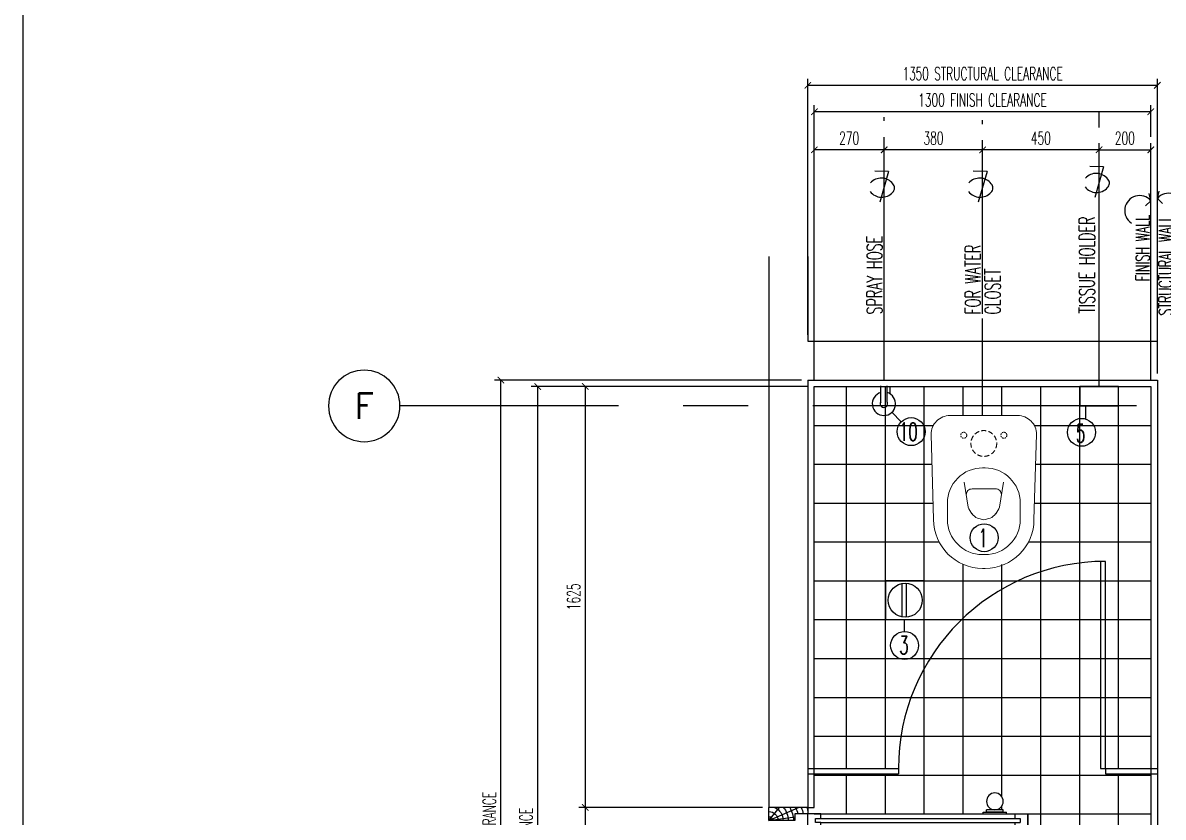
# Model space of a CAD drawing. Extents: x -171191 to -142314, y 196391 to 216316.
# Drawn here: x -171191 to -166787, y 207263 to 210330 of the extents above; entities that cross this region are included whole.
import ezdxf
from ezdxf.enums import TextEntityAlignment as Align

# ---------------------------------------------------------------- set-up
doc = ezdxf.new("R2010")
doc.units = 0
doc.header["$LTSCALE"] = 500
doc.header["$MEASUREMENT"] = 0
for name, pattern in [('CENTER2', [1.125, 0.75, -0.125, 0.125, -0.125]), ('CENTERX2', [4, 2.5, -0.5, 0.5, -0.5]), ('HIDDEN', [0.375, 0.25, -0.125]), ('HIDDEN2', [0.1875, 0.125, -0.0625])]:
    doc.linetypes.add(name, pattern=pattern)
doc.layers.get('0').update_dxf_attribs({"linetype": 'CONTINUOUS'})
doc.layers.get('DEFPOINTS').update_dxf_attribs({"linetype": 'CONTINUOUS'})
for name, color, linetype in [('ARCDIMR', 4, 'CONTINUOUS'), ('AX-CR', 2, 'CONTINUOUS'), ('AX-TXT', 2, 'CONTINUOUS'), ('AXES', 11, 'CENTERX2'), ('AXIS', 11, 'CENTER2'), ('DIM', 4, 'CONTINUOUS'), ('DIM-NEW', 4, 'CONTINUOUS'), ('Dimout', 4, 'CONTINUOUS'), ('DOOR', 2, 'CONTINUOUS'), ('DW', 7, 'CONTINUOUS'), ('ELE', 3, 'CONTINUOUS'), ('FIX', 2, 'CONTINUOUS'), ('JUMP', 2, 'CONTINUOUS'), ('PART', 9, 'CONTINUOUS'), ('Plaster', 7, 'CONTINUOUS'), ('Tile', 5, 'CONTINUOUS'), ('TITLE', 1, 'CONTINUOUS'), ('TXT', 2, 'CONTINUOUS'), ('WALL', 6, 'CONTINUOUS')]:
    doc.layers.add(name, color=color, linetype=linetype)
doc.styles.add('ROMANS', font='romans.shx', dxfattribs={"width": 0.6})
doc.dimstyles.new('R50', dxfattribs={"dimscale": 0, "dimtxt": 0.06, "dimasz": 0.03, "dimexe": 0.03, "dimexo": 0.03, "dimgap": 0.03, "dimtad": 1, "dimdec": 0, "dimlfac": 1000, "dimzin": 13, "dimdsep": 46, "dimtxsty": 'ROMANS', "dimblk": 'ARCHTICK', "dimcen": 0.09, "dimclrd": 4, "dimclre": 4, "dimclrt": 2, "dimadec": 0, "dimazin": 0, "dimtfac": 1, "dimtdec": 0, "dimtofl": 0, "dimtmove": 2, "dimatfit": 3, "dimldrblk": 'CLOSEDBLANK', "dimfxl": 0, "dimtolj": 1, "dimtzin": 0, "dimarcsym": 0})

# ---------------------------------------------------------------- blocks, each defined once
blk = doc.blocks.new('SCNTR', base_point=(3632.66, 549.66))
for q in [(3633.89, 554.57), (3636.1, 543.44)]:
    blk.add_line((3631.12, 543.44), q)
for centre, radius, start, end in [((3630.8, 549.38), 1.99, 133.3084, 182.4789), ((3630.8, 549.21), 1.99, 177.5211, 226.6916), ((3633.47, 547.5), 5.23, 39.4883, 140.5117), ((3633.47, 551.09), 5.23, 219.4883, 320.5117)]:
    blk.add_arc(centre, radius, start, end)
blk = doc.blocks.new('_ARCHTICK')
at = {"color": 0, "linetype": 'ByBlock', "const_width": 0.15}
blk.add_lwpolyline([(-0.5, -0.5), (0.5, 0.5)], dxfattribs=at)
blk = doc.blocks.new('*D115')
at = {"layer": 'DEFPOINTS', "color": 0}
for p in [(-166834.5, 209839.6), (-167034.5, 209132.3), (-166834.5, 208925.9)]:
    blk.add_point(p, dxfattribs=at)
at = {"layer": 'Dimout', "color": 4, "lineweight": -2}
for p, q in [((-167034.5, 209157.3), (-167034.5, 209864.6)), ((-167034.5, 209839.6), (-166834.5, 209839.6)), ((-166834.5, 208950.9), (-166834.5, 209864.6))]:
    blk.add_line(p, q, dxfattribs=at)
at = {"layer": 'Dimout', "color": 4, "lineweight": -2, "xscale": 25, "yscale": 25, "zscale": 25, "rotation": 180}
blk.add_blockref('_ARCHTICK', (-167034.5, 209839.6), dxfattribs=at)
at = {"layer": 'Dimout', "color": 4, "lineweight": -2, "xscale": 25, "yscale": 25, "zscale": 25}
blk.add_blockref('_ARCHTICK', (-166834.5, 209839.6), dxfattribs=at)
at = {"layer": 'Dimout', "color": 2, "insert": (-166934.5, 209884.6), "char_height": 50, "attachment_point": 5, "style": 'ROMANS'}
blk.add_mtext('\\A1;200', dxfattribs=at)
blk = doc.blocks.new('_ClosedBlank')
at = {"color": 0, "linetype": 'ByBlock', "lineweight": -2}
for p, q in [((-1, 0.17), (0, 0)), ((-1, 0.17), (-1, -0.17)), ((0, 0), (-1, -0.17))]:
    blk.add_line(p, q, dxfattribs=at)
blk = doc.blocks.new('FINISH.WALL')
at = {"layer": 'DIM'}
blk.add_arc((-0.0435, 0.0496), 0.066, 311.2207, 146.8229, dxfattribs=at)
at = {"layer": 'WALL'}
for q in [(-0.0228, 0.0234), (0.0318, 0.0075)]:
    blk.add_line((0, 0), q, dxfattribs=at)
at = {"layer": 'TXT', "style": 'ROMANS', "width": 0.6}
blk.add_text('FINISH WALL', height=0.06, dxfattribs=at).set_placement((-0.3548, 0.0066))
blk = doc.blocks.new('STTRUC.WALL')
at = {"layer": 'DIM'}
blk.add_arc((-0.0435, -0.0496), 0.066, 213.1771, 48.7793, dxfattribs=at)
at = {"layer": 'WALL'}
for q in [(-0.0228, -0.0234), (0.0318, -0.0075)]:
    blk.add_line((0, 0), q, dxfattribs=at)
at = {"layer": 'TXT', "style": 'ROMANS', "width": 0.6}
blk.add_text('STRUCTURAL WALL', height=0.06, dxfattribs=at).set_placement((-0.516, -0.066))
blk = doc.blocks.new('*D107')
at = {"layer": 'DEFPOINTS', "color": 0}
for p in [(-168134.5, 209839.6), (-167864.5, 209180.9), (-168134.5, 208925.9)]:
    blk.add_point(p, dxfattribs=at)
at = {"layer": 'Dimout', "color": 4, "lineweight": -2}
for p, q in [((-168134.5, 208950.9), (-168134.5, 209864.6)), ((-167864.5, 209839.6), (-168134.5, 209839.6)), ((-167864.5, 209205.9), (-167864.5, 209864.6))]:
    blk.add_line(p, q, dxfattribs=at)
at = {"layer": 'Dimout', "color": 4, "lineweight": -2, "xscale": 25, "yscale": 25, "zscale": 25, "rotation": 180}
blk.add_blockref('_ARCHTICK', (-168134.5, 209839.6), dxfattribs=at)
at = {"layer": 'Dimout', "color": 4, "lineweight": -2, "xscale": 25, "yscale": 25, "zscale": 25}
blk.add_blockref('_ARCHTICK', (-167864.5, 209839.6), dxfattribs=at)
at = {"layer": 'Dimout', "color": 2, "insert": (-167999.5, 209884.6), "char_height": 50, "attachment_point": 5, "style": 'ROMANS'}
blk.add_mtext('\\A1;270', dxfattribs=at)
blk = doc.blocks.new('*D106')
at = {"layer": 'DEFPOINTS', "color": 0}
for p in [(-167864.5, 209839.6), (-167864.5, 209180.9), (-167484.5, 209180.9)]:
    blk.add_point(p, dxfattribs=at)
at = {"layer": 'Dimout', "color": 4, "lineweight": -2}
for p, q in [((-167864.5, 209205.9), (-167864.5, 209864.6)), ((-167484.5, 209839.6), (-167864.5, 209839.6)), ((-167484.5, 209205.9), (-167484.5, 209864.6))]:
    blk.add_line(p, q, dxfattribs=at)
at = {"layer": 'Dimout', "color": 4, "lineweight": -2, "xscale": 25, "yscale": 25, "zscale": 25, "rotation": 180}
blk.add_blockref('_ARCHTICK', (-167864.5, 209839.6), dxfattribs=at)
at = {"layer": 'Dimout', "color": 4, "lineweight": -2, "xscale": 25, "yscale": 25, "zscale": 25}
blk.add_blockref('_ARCHTICK', (-167484.5, 209839.6), dxfattribs=at)
at = {"layer": 'Dimout', "color": 2, "insert": (-167674.5, 209884.6), "char_height": 50, "attachment_point": 5, "style": 'ROMANS'}
blk.add_mtext('\\A1;380', dxfattribs=at)
blk = doc.blocks.new('*D96')
at = {"layer": 'DEFPOINTS', "color": 0}
for p in [(-168134.5, 209986.5), (-166834.5, 209864.6), (-168134.5, 209100.9)]:
    blk.add_point(p, dxfattribs=at)
at = {"layer": 'Dimout', "color": 4, "lineweight": -2}
for p, q in [((-168134.5, 209125.9), (-168134.5, 210011.5)), ((-166834.5, 209889.6), (-166834.5, 210011.5)), ((-166834.5, 209986.5), (-168134.5, 209986.5))]:
    blk.add_line(p, q, dxfattribs=at)
at = {"layer": 'Dimout', "color": 4, "lineweight": -2, "xscale": 25, "yscale": 25, "zscale": 25, "rotation": 180}
blk.add_blockref('_ARCHTICK', (-168134.5, 209986.5), dxfattribs=at)
at = {"layer": 'Dimout', "color": 4, "lineweight": -2, "xscale": 25, "yscale": 25, "zscale": 25}
blk.add_blockref('_ARCHTICK', (-166834.5, 209986.5), dxfattribs=at)
at = {"layer": 'Dimout', "color": 2, "insert": (-167484.5, 210031.5), "char_height": 50, "attachment_point": 5, "style": 'ROMANS'}
blk.add_mtext('\\A1;1300 FINISH CLEARANCE', dxfattribs=at)
blk = doc.blocks.new('*D95')
at = {"layer": 'DEFPOINTS', "color": 0}
for p in [(-166809.5, 210088.5), (-168159.5, 209100.9), (-166809.5, 208950.9)]:
    blk.add_point(p, dxfattribs=at)
at = {"layer": 'Dimout', "color": 4, "lineweight": -2}
for p, q in [((-168159.5, 209125.9), (-168159.5, 210113.5)), ((-166809.5, 208975.9), (-166809.5, 210113.5)), ((-168159.5, 210088.5), (-166809.5, 210088.5))]:
    blk.add_line(p, q, dxfattribs=at)
at = {"layer": 'Dimout', "color": 4, "lineweight": -2, "xscale": 25, "yscale": 25, "zscale": 25, "rotation": 180}
blk.add_blockref('_ARCHTICK', (-168159.5, 210088.5), dxfattribs=at)
at = {"layer": 'Dimout', "color": 4, "lineweight": -2, "xscale": 25, "yscale": 25, "zscale": 25}
blk.add_blockref('_ARCHTICK', (-166809.5, 210088.5), dxfattribs=at)
at = {"layer": 'Dimout', "color": 2, "insert": (-167484.5, 210133.5), "char_height": 50, "attachment_point": 5, "style": 'ROMANS'}
blk.add_mtext('\\A1;1350 STRUCTURAL CLEARANCE', dxfattribs=at)
blk = doc.blocks.new('*D94')
at = {"layer": 'DEFPOINTS', "color": 0}
for p in [(-167484.5, 209839.6), (-167484.5, 209180.9), (-167034.5, 209153.9)]:
    blk.add_point(p, dxfattribs=at)
at = {"layer": 'Dimout', "color": 4, "lineweight": -2}
for p, q in [((-167484.5, 209205.9), (-167484.5, 209864.6)), ((-167034.5, 209839.6), (-167484.5, 209839.6)), ((-167034.5, 209178.9), (-167034.5, 209864.6))]:
    blk.add_line(p, q, dxfattribs=at)
at = {"layer": 'Dimout', "color": 4, "lineweight": -2, "xscale": 25, "yscale": 25, "zscale": 25, "rotation": 180}
blk.add_blockref('_ARCHTICK', (-167484.5, 209839.6), dxfattribs=at)
at = {"layer": 'Dimout', "color": 4, "lineweight": -2, "xscale": 25, "yscale": 25, "zscale": 25}
blk.add_blockref('_ARCHTICK', (-167034.5, 209839.6), dxfattribs=at)
at = {"layer": 'Dimout', "color": 2, "insert": (-167259.5, 209884.6), "char_height": 50, "attachment_point": 5, "style": 'ROMANS'}
blk.add_mtext('\\A1;450', dxfattribs=at)
blk = doc.blocks.new('A0-BOX')
at = {"layer": 'TITLE'}
blk.add_line((0, 79.7), (0, 0), dxfattribs=at)
blk = doc.blocks.new('AXU')
at = {"layer": 'AX-CR'}
blk.add_circle((0, 350), 350, dxfattribs=at)
at = {"layer": 'AX-TXT', "style": 'ROMANS'}
blk.add_attdef('AX', text='', height=250, dxfattribs=at).set_placement((0, 350), align=Align.MIDDLE)
blk = doc.blocks.new('*D38')
at = {"layer": 'DEFPOINTS', "color": 0}
for p in [(-169202.5, 208925.9), (-168134.5, 208925.9), (-168134.5, 205175.9)]:
    blk.add_point(p, dxfattribs=at)
at = {"layer": 'Dimout', "color": 4, "lineweight": -2}
for p, q in [((-168159.5, 208925.9), (-169227.5, 208925.9)), ((-169202.5, 205175.9), (-169202.5, 208925.9)), ((-168159.5, 205175.9), (-169227.5, 205175.9))]:
    blk.add_line(p, q, dxfattribs=at)
at = {"layer": 'Dimout', "color": 4, "lineweight": -2, "xscale": 25, "yscale": 25, "zscale": 25}
for p, rotation in [((-169202.5, 208925.9), 90), ((-169202.5, 205175.9), 270)]:
    blk.add_blockref('_ARCHTICK', p, dxfattribs=dict(at, rotation=rotation))
at = {"layer": 'Dimout', "color": 2, "insert": (-169247.5, 207050.9), "char_height": 50, "attachment_point": 5, "rotation": 90, "style": 'ROMANS'}
blk.add_mtext('\\A1;3750 FINISH CLEARANCE', dxfattribs=at)
blk = doc.blocks.new('*D37')
at = {"layer": 'DEFPOINTS', "color": 0}
for p in [(-169344.9, 208950.9), (-168159.5, 208950.9), (-168159.5, 205150.9)]:
    blk.add_point(p, dxfattribs=at)
at = {"layer": 'Dimout', "color": 4, "lineweight": -2}
for p, q in [((-168184.5, 208950.9), (-169369.9, 208950.9)), ((-169344.9, 205150.9), (-169344.9, 208950.9)), ((-168184.5, 205150.9), (-169369.9, 205150.9))]:
    blk.add_line(p, q, dxfattribs=at)
at = {"layer": 'Dimout', "color": 4, "lineweight": -2, "xscale": 25, "yscale": 25, "zscale": 25}
for p, rotation in [((-169344.9, 208950.9), 90), ((-169344.9, 205150.9), 270)]:
    blk.add_blockref('_ARCHTICK', p, dxfattribs=dict(at, rotation=rotation))
at = {"layer": 'Dimout', "color": 2, "insert": (-169389.9, 207050.9), "char_height": 50, "attachment_point": 5, "rotation": 90, "style": 'ROMANS'}
blk.add_mtext('\\A1;3800 STRUCTURAL CLEARANCE', dxfattribs=at)
blk = doc.blocks.new('A$C785E76E1')
at = {"layer": 'JUMP'}
for p, q in [((0.033, 0.0529), (0.033, 0.1149)), ((0.057, 0.0529), (0.057, 0.1149))]:
    blk.add_line(p, q, dxfattribs=at)
for radius, start, end in [(0.045, 105.4782, 74.5218), (0.0144, 146.4427, 33.5573)]:
    blk.add_arc((0.045, 0.045), radius, start, end, dxfattribs=at)
blk = doc.blocks.new('A$C67076F16')
at = {"layer": 'DIM-NEW'}
for p, q in [((0.0127, 0.0913), (0.1876, 0.0913)), ((0.0138, 0.1136), (0.1863, 0.1136))]:
    blk.add_line(p, q, dxfattribs=at)
at = {"layer": 'DW'}
blk.add_lwpolyline([(0, 0.2), (0, 0), (0.2, 0), (0.2, 0.2)], close=True, dxfattribs=at)
at = {"layer": 'FIX', "color": 2}
blk.add_circle((0.1, 0.0983), 0.0876, dxfattribs=at)
blk = doc.blocks.new('*D68')
at = {"layer": 'DEFPOINTS', "color": 0}
for p in [(-168309.5, 207300.9), (-169019.1, 206400.9), (-168309.5, 206400.9)]:
    blk.add_point(p, dxfattribs=at)
at = {"layer": 'Dimout', "color": 4, "lineweight": -2}
for p, q in [((-168334.5, 207300.9), (-169044.1, 207300.9)), ((-169019.1, 207300.9), (-169019.1, 206400.9)), ((-168334.5, 206400.9), (-169044.1, 206400.9))]:
    blk.add_line(p, q, dxfattribs=at)
at = {"layer": 'Dimout', "color": 4, "lineweight": -2, "xscale": 25, "yscale": 25, "zscale": 25}
for p, rotation in [((-169019.1, 207300.9), 90), ((-169019.1, 206400.9), 270)]:
    blk.add_blockref('_ARCHTICK', p, dxfattribs=dict(at, rotation=rotation))
at = {"layer": 'Dimout', "color": 2, "insert": (-169064.1, 206850.9), "char_height": 50, "attachment_point": 5, "rotation": 90, "style": 'ROMANS'}
blk.add_mtext('\\A1;900', dxfattribs=at)
blk = doc.blocks.new('DOOR90')
at = {"layer": 'DOOR', "color": 0, "linetype": 'ByBlock'}
for p, q in [((-150, 0), (-150, -25)), ((-150, 0), (0, 0)), ((0, -50), (0, 0)), ((-1000, -25), (-1000, -75)), ((-1000, -75), (-1000, -25)), ((-950, -25), (-1000, -25)), ((-970, -42), (-970, -58)), ((-950, -42), (-970, -42)), ((-950, -25), (-950, -42)), ((-917.6, -25), (-917.6, -17.8)), ((-827.6, -17.8), (-917.6, -17.8)), ((-905, -17.8), (-905, -8.8)), ((-905, -8.8), (-840.2, -8.8)), ((-905, -17.8), (-840.2, -17.8)), ((-840.2, -17.8), (-840.2, -8.8)), ((-827.6, -25), (-827.6, -17.8)), ((-200, -42), (-200, -25)), ((-200, -25), (-150, -25)), ((-180, -42), (-200, -42)), ((-180, -58), (-180, -42)), ((-150, -75), (-150, -25)), ((-150, -25), (-100, -25)), ((-100, -25), (-100, -50)), ((-950, -75), (-1000, -75)), ((-950, -58), (-970, -58)), ((-950, -58), (-950, -75)), ((-917.6, -75), (-917.6, -82.2)), ((-827.6, -82.2), (-917.6, -82.2)), ((-905, -82.2), (-905, -91.2)), ((-905, -82.2), (-840.2, -82.2)), ((-840.2, -82.2), (-840.2, -91.2)), ((-827.6, -75), (-827.6, -82.2)), ((-200, -75), (-200, -58)), ((-200, -58), (-180, -58)), ((-150, -75), (-200, -75)), ((-100, -50), (0, -50)), ((-905, -91.2), (-840.2, -91.2)), ((-150, -900), (-150, -875)), ((-150, -875), (-100, -875)), ((-100, -850), (0, -850)), ((-100, -875), (-100, -850)), ((0, -850), (0, -900)), ((0, -900), (-150, -900)), ((-150, -900), (0, -900))]:
    blk.add_line(p, q, dxfattribs=at)
at = {"layer": 'DOOR', "color": 9, "linetype": 'ByBlock'}
for p, q in [((0, -50), (-113.7, 0)), ((0, -50), (-40.1, 0)), ((0, -50), (-100, -36.6)), ((0, -850), (-113.7, -900)), ((0, -850), (-100, -863.4)), ((0, -850), (-40.1, -900))]:
    blk.add_line(p, q, dxfattribs=at)
at = {"layer": 'DOOR', "linetype": 'ByBlock'}
for p, q in [((-200, -25), (-950, -25)), ((-200, -42), (-950, -42)), ((-200, -58), (-950, -58)), ((-950, -75), (-200, -75))]:
    blk.add_line(p, q, dxfattribs=at)
at = {"layer": 'DOOR', "color": 0, "linetype": 'ByBlock'}
for centre in [(-872.6, 23.5), (-872.6, -123.5)]:
    blk.add_circle(centre, 32.4, dxfattribs=at)
at = {"layer": 'DOOR', "color": 9, "linetype": 'ByBlock'}
for centre, radius, start, end in [((0, -50), 154.4, 161.1053, 166.2858), ((0, -50), 134.4, 158.1598, 169.28), ((0, -50), 94.4, 148.0182, 180), ((0, -50), 74.4, 137.7764, 180), ((0, -50), 114.4, 154.0838, 167.3774), ((0, -50), 54.4, 113.2074, 180), ((0, -50), 34.4, 90, 180), ((0, -50), 14.4, 90, 180), ((0, -850), 134.4, 190.72, 201.8402), ((0, -850), 94.4, 180, 211.9818), ((0, -850), 74.4, 180, 222.2236), ((0, -850), 54.4, 180, 246.7926), ((0, -850), 34.4, 180, 270), ((0, -850), 14.4, 180, 270), ((0, -850), 154.4, 193.7142, 198.8947)]:
    blk.add_arc(centre, radius, start, end, dxfattribs=at)
at = {"layer": 'DOOR', "linetype": 'HIDDEN', "ltscale": 0.5}
blk.add_arc((-150, -25), 850, 180, 270, dxfattribs=at)
blk = doc.blocks.new('WC1')
at = {"layer": 'FIX', "lineweight": 20}
for p, q in [((-210, 203.8), (-538, 193.8)), ((-475, 140.8), (-538, 140.8)), ((-394.8, 75.7), (-490.4, 60.1)), ((-727, 4.8), (-727, -4.8)), ((-674, 4.8), (-674, -4.8)), ((-533.7, 24.2), (-539.5, 0)), ((-539.5, 0), (-533.7, -24.2)), ((-339, 4.8), (-339, -4.8)), ((-490.4, -60.1), (-394.8, -75.7)), ((-538, -140.8), (-475, -140.8)), ((-538, -193.8), (-210, -203.8))]:
    blk.add_line(p, q, dxfattribs=at)
at = {"layer": 'FIX', "linetype": 'Continuous', "lineweight": 20}
blk.add_line((-420.1, -47.3), (-420.4, 44.6), dxfattribs=at)
at = {"layer": 'FIX', "lineweight": 20}
blk.add_lwpolyline([(-213.2, -203.8), (-210, -203.8, 0.414214), (-137, -130.8), (-137, 0), (-137, 130.8, 0.414214), (-210, 203.8)], format="xyb", dxfattribs=at)
at = {"layer": 'FIX', "linetype": 'HIDDEN', "lineweight": 20, "ltscale": 0.05}
for centre in [(-213.2, 77.5), (-213.2, -77.5)]:
    blk.add_circle(centre, 11.6, dxfattribs=at)
at = {"layer": 'FIX', "linetype": 'HIDDEN2', "lineweight": 20, "ltscale": 0.3}
blk.add_circle((-245, 0), 49.8, dxfattribs=at)
at = {"layer": 'FIX', "lineweight": 20}
for centre, radius, start, end in [((-538, 4.8), 189, 90, 180), ((-538, 4.8), 136, 90, 180), ((-475, 4.8), 136, 360, 90), ((-473, -6.9), 68.2, 128.9242, 152.8468), ((-464.4, -17.6), 82, 108.496, 128.9242), ((-538, -4.8), 189, 180, 270), ((-538, -4.8), 136, 180, 270), ((-473, 6.9), 68.2, 207.1532, 231.0758), ((-475, -4.8), 136, 270, 0), ((-464.4, 17.6), 82, 231.0758, 251.504)]:
    blk.add_arc(centre, radius, start, end, dxfattribs=at)
at = {"layer": 'FIX', "linetype": 'Continuous', "lineweight": 20}
for centre, start, end in [((-442.7, 45.5), 357.6662, 91.6121), ((-442.4, -45.6), 268.3879, 2.3338)]:
    blk.add_arc(centre, 22.3, start, end, dxfattribs=at)
blk = doc.blocks.new('*D36')
at = {"layer": 'DEFPOINTS', "color": 0}
for p in [(-168134.5, 208925.9), (-169019.1, 207300.9), (-168309.5, 207300.9)]:
    blk.add_point(p, dxfattribs=at)
at = {"layer": 'Dimout', "color": 4, "lineweight": -2}
for p, q in [((-168159.5, 208925.9), (-169044.1, 208925.9)), ((-169019.1, 208925.9), (-169019.1, 207300.9)), ((-168334.5, 207300.9), (-169044.1, 207300.9))]:
    blk.add_line(p, q, dxfattribs=at)
at = {"layer": 'Dimout', "color": 4, "lineweight": -2, "xscale": 25, "yscale": 25, "zscale": 25}
for p, rotation in [((-169019.1, 208925.9), 90), ((-169019.1, 207300.9), 270)]:
    blk.add_blockref('_ARCHTICK', p, dxfattribs=dict(at, rotation=rotation))
at = {"layer": 'Dimout', "color": 2, "insert": (-169064.1, 208113.4), "char_height": 50, "attachment_point": 5, "rotation": 90, "style": 'ROMANS'}
blk.add_mtext('\\A1;1625', dxfattribs=at)

msp = doc.modelspace()

# ---------------------------------------------------------------- linework, layer by layer
at = {"layer": 'AXES'}
msp.add_line((-162890.3, 208850.9), (-169734.7, 208850.9), dxfattribs=at)
at = {"layer": 'AXIS'}
for p, q in [((-167034.5, 208925.9), (-167034.5, 210009.2)), ((-167864.5, 208950.9), (-167864.5, 209965.9)), ((-167484.5, 208813.9), (-167484.5, 209954.4))]:
    msp.add_line(p, q, dxfattribs=at)
at = {"layer": 'ELE'}
for p, q in [((-167799.2, 208789), (-167834.6, 208826.5)), ((-167085.6, 208800.3), (-167085.6, 208850.9)), ((-167785.8, 207980.1), (-167785.8, 208028.1))]:
    msp.add_line(p, q, dxfattribs=at)
at = {"layer": 'FIX', "color": 2}
for centre in [(-167760.3, 208751.6), (-167102.5, 208749), (-167478.4, 208342.2), (-167785.8, 207926.1)]:
    msp.add_circle(centre, 54, dxfattribs=at)
at = {"layer": 'JUMP'}
msp.add_lwpolyline([(-167109.5, 208925.9), (-167109.5, 208850.9), (-166959.5, 208850.9), (-166959.5, 208925.9)], close=True, dxfattribs=at)
at = {"layer": 'PART', "linetype": 'ByBlock'}
for p, q in [((-167029.5, 208250.9), (-167029.5, 207450.9)), ((-167009.5, 208250.9), (-167029.5, 208250.9)), ((-167009.5, 207450.9), (-167009.5, 208250.9)), ((-168159.5, 207450.9), (-167809.5, 207450.9)), ((-167809.5, 207450.9), (-167809.5, 207430.9)), ((-167029.5, 207450.9), (-167009.5, 207450.9)), ((-167009.5, 207450.9), (-166809.5, 207450.9)), ((-167009.5, 207450.9), (-167009.5, 207430.9)), ((-168159.5, 207430.9), (-167809.5, 207430.9)), ((-167009.5, 207430.9), (-166809.5, 207430.9))]:
    msp.add_line(p, q, dxfattribs=at)
msp.add_arc((-167009.5, 207450.9), 800, 90, 180, dxfattribs=at)
at = {"layer": 'Plaster'}
msp.add_line((-168163.4, 207300.9), (-168134.5, 207300.9), dxfattribs=at)
msp.add_lwpolyline([(-168134.5, 207300.9), (-168134.5, 208925.9), (-166834.5, 208925.9), (-166834.5, 205175.9), (-168134.5, 205175.9), (-168134.5, 206400.9), (-168159.5, 206400.9)], dxfattribs=at)
at = {"layer": 'Tile'}
for p, q in [((-168009.5, 207450.9), (-168009.5, 208925.9)), ((-167859.5, 207450.9), (-167859.5, 208925.9)), ((-167842.5, 208925.7), (-167842.5, 208895.9)), ((-167709.5, 207275.9), (-167709.5, 208925.9)), ((-167559.5, 208813.9), (-167559.5, 208925.9)), ((-167409.5, 208813.9), (-167409.5, 208925.9)), ((-167259.5, 205666.2), (-167259.5, 208925.9)), ((-167109.5, 205175.9), (-167109.5, 208925.9)), ((-166959.5, 207450.9), (-166959.5, 208925.9)), ((-168134.5, 208775.9), (-167674.6, 208775.9)), ((-167284.8, 208775.9), (-166834.5, 208775.9)), ((-168134.5, 208625.9), (-167680, 208625.9)), ((-167279.4, 208625.9), (-166834.5, 208625.9)), ((-168134.5, 208475.9), (-167675.4, 208475.9)), ((-167283.9, 208475.9), (-166834.5, 208475.9)), ((-168134.5, 208325.9), (-167652.3, 208325.9)), ((-167307.1, 208325.9), (-166834.5, 208325.9)), ((-167559.5, 207275.9), (-167559.5, 208239.4)), ((-167409.5, 207341.8), (-167409.5, 208239.4)), ((-168134.5, 208175.9), (-167657.5, 208175.9)), ((-167666.3, 208175.9), (-166834.5, 208175.9)), ((-168134.5, 208025.9), (-166834.5, 208025.9)), ((-168134.5, 207875.9), (-166834.5, 207875.9)), ((-168134.5, 207725.9), (-166834.5, 207725.9)), ((-168134.5, 207575.9), (-166834.5, 207575.9)), ((-168134.5, 207425.9), (-166834.5, 207425.9)), ((-168009.5, 207275.9), (-168009.5, 207430.9)), ((-167859.5, 207275.9), (-167859.5, 207430.9)), ((-166959.5, 205175.9), (-166959.5, 207430.9)), ((-168134.5, 207275.9), (-166834.5, 207275.9)), ((-167409.5, 207292.1), (-167409.5, 207307.1))]:
    msp.add_line(p, q, dxfattribs=at)
at = {"layer": 'WALL'}
for p, q in [((-168309.5, 209428.2), (-168309.5, 207300.9)), ((-168159.5, 209428.2), (-168159.5, 209100.9)), ((-166809.5, 209100.9), (-166809.5, 209428.2)), ((-166809.5, 209100.9), (-166809.5, 209428.2)), ((-168159.5, 209100.9), (-166809.5, 209100.9)), ((-168159.5, 208950.9), (-166809.5, 208950.9)), ((-168159.5, 208950.9), (-168159.5, 207300.9)), ((-166809.5, 208950.9), (-166809.5, 205150.9)), ((-168159.5, 207300.9), (-168309.5, 207300.9))]:
    msp.add_line(p, q, dxfattribs=at)

# ---------------------------------------------------------------- block references
at = {"xscale": 250, "yscale": 250, "zscale": 250}
msp.add_blockref('A0-BOX', (-171191.3, 196390.7), dxfattribs=at)
at = {"layer": 'ARCDIMR', "xscale": 10.75199999992786, "yscale": 10.75199999992037, "zscale": 10.752, "rotation": 177.9223056488911}
for p in [(-167866.3, 209689.2), (-167486.3, 209689.2), (-167036.3, 209707.3)]:
    msp.add_blockref('SCNTR', p, dxfattribs=at)
at = {"layer": 'AXES'}
ref = msp.add_blockref('AXU', (-169872.7, 208988.9), dxfattribs=dict(at, xscale=-0.3942857142828871, yscale=0.3942857142828871, zscale=0.3942857142857143, rotation=180))
ref.add_attrib('AX', 'F', dxfattribs={"layer": 'AX-TXT', "color": 6, "height": 98.6, "style": 'ROMANS'}).set_placement((-169872.7, 208850.9), align=Align.MIDDLE)
at = {"layer": 'Dimout', "xscale": 1000, "yscale": 1000, "zscale": 1000}
msp.add_blockref('A$C785E76E1', (-167910.5, 208814.2), dxfattribs=at)
at = {"layer": 'Dimout', "xscale": 750, "yscale": 750, "zscale": 750, "rotation": 90}
msp.add_blockref('A$C67076F16', (-167709.5, 208025.9), dxfattribs=at)
at = {"layer": 'DOOR', "color": 0, "linetype": 'ByBlock', "xscale": -1}
msp.add_blockref('DOOR90', (-168309.5, 207300.9), dxfattribs=at)
at = {"layer": 'FIX', "rotation": 90}
msp.add_blockref('WC1', (-167479.7, 208950.9), dxfattribs=at)
at = {"layer": 'WALL', "xscale": 875, "yscale": 875, "zscale": 875, "rotation": 90}
for name, p in [('FINISH.WALL', (-166834.5, 209643.2)), ('STTRUC.WALL', (-166809.5, 209651.9))]:
    msp.add_blockref(name, p, dxfattribs=at)

# ---------------------------------------------------------------- texts
at = {"layer": 'TXT', "style": 'ROMANS', "width": 0.6}
for s, p in [('TISSUE HOLDER', (-167051.5, 209207.6)), ('SPRAY HOSE', (-167872, 209203.8)), ('FOR WATER', (-167492, 209203.8)), ('CLOSET', (-167415.6, 209203.8))]:
    msp.add_text(s, height=60, rotation=90, dxfattribs=at).set_placement(p)
for s, p in [('10', (-167807, 208716.1)), ('5', (-167123.8, 208710.2)), ('1', (-167500.8, 208306.3)), ('3', (-167806.4, 207892.7))]:
    msp.add_text(s, height=70, dxfattribs=at).set_placement(p)

# ---------------------------------------------------------------- dimensions: what is measured, and where the dimension line sits
at = {"layer": 'Dimout'}
for base, p1, p2, text, picture, middle in [((-166809.5, 210088.5), (-168159.5, 209100.9), (-166809.5, 208950.9), '<> STRUCTURAL CLEARANCE', '*D95', (-167484.5, 210133.5)), ((-168134.5, 209986.5), (-166834.5, 209864.6), (-168134.5, 209100.9), '<> FINISH CLEARANCE', '*D96', (-167484.5, 210031.5))]:
    dim = msp.add_linear_dim(base=base, p1=p1, p2=p2, text=text, dimstyle='R50', override={"dimscale": 25, "dimtxt": 2, "dimasz": 1, "dimexe": 1, "dimexo": 1, "dimgap": 0.8, "dimlfac": 1}, dxfattribs=at)
    dim.commit()
    dim.dimension.update_dxf_attribs({"geometry": picture, "text_midpoint": middle})
for base, p1, p2, picture, middle in [((-168134.5, 209839.6), (-167864.5, 209180.9), (-168134.5, 208925.9), '*D107', (-167999.5, 209884.6)), ((-167864.5, 209839.6), (-167484.5, 209180.9), (-167864.5, 209180.9), '*D106', (-167674.5, 209884.6)), ((-167484.5, 209839.6), (-167034.5, 209153.9), (-167484.5, 209180.9), '*D94', (-167259.5, 209884.6)), ((-166834.5, 209839.6), (-167034.5, 209132.3), (-166834.5, 208925.9), '*D115', (-166934.5, 209884.6))]:
    dim = msp.add_linear_dim(base=base, p1=p1, p2=p2, dimstyle='R50', override={"dimscale": 25, "dimtxt": 2, "dimasz": 1, "dimexe": 1, "dimexo": 1, "dimgap": 0.8, "dimlfac": 1}, dxfattribs=at)
    dim.commit()
    dim.dimension.update_dxf_attribs({"geometry": picture, "text_midpoint": middle})
for base, p1, p2, text, picture, middle in [((-169344.9, 208950.9), (-168159.5, 205150.9), (-168159.5, 208950.9), '<> STRUCTURAL CLEARANCE', '*D37', (-169389.9, 207050.9)), ((-169202.5, 208925.9), (-168134.5, 205175.9), (-168134.5, 208925.9), '<> FINISH CLEARANCE', '*D38', (-169247.5, 207050.9))]:
    dim = msp.add_linear_dim(base=base, p1=p1, p2=p2, angle=90, text=text, dimstyle='R50', override={"dimscale": 25, "dimtxt": 2, "dimasz": 1, "dimexe": 1, "dimexo": 1, "dimgap": 0.8, "dimlfac": 1}, dxfattribs=at)
    dim.commit()
    dim.dimension.update_dxf_attribs({"geometry": picture, "text_midpoint": middle})
for base, p1, p2, picture, middle in [((-169019.1, 207300.9), (-168134.5, 208925.9), (-168309.5, 207300.9), '*D36', (-169064.1, 208113.4)), ((-169019.1, 206400.9), (-168309.5, 207300.9), (-168309.5, 206400.9), '*D68', (-169064.1, 206850.9))]:
    dim = msp.add_linear_dim(base=base, p1=p1, p2=p2, angle=90, dimstyle='R50', override={"dimscale": 25, "dimtxt": 2, "dimasz": 1, "dimexe": 1, "dimexo": 1, "dimgap": 0.8, "dimlfac": 1}, dxfattribs=at)
    dim.commit()
    dim.dimension.update_dxf_attribs({"geometry": picture, "text_midpoint": middle})

doc.saveas('drawing.dxf')
